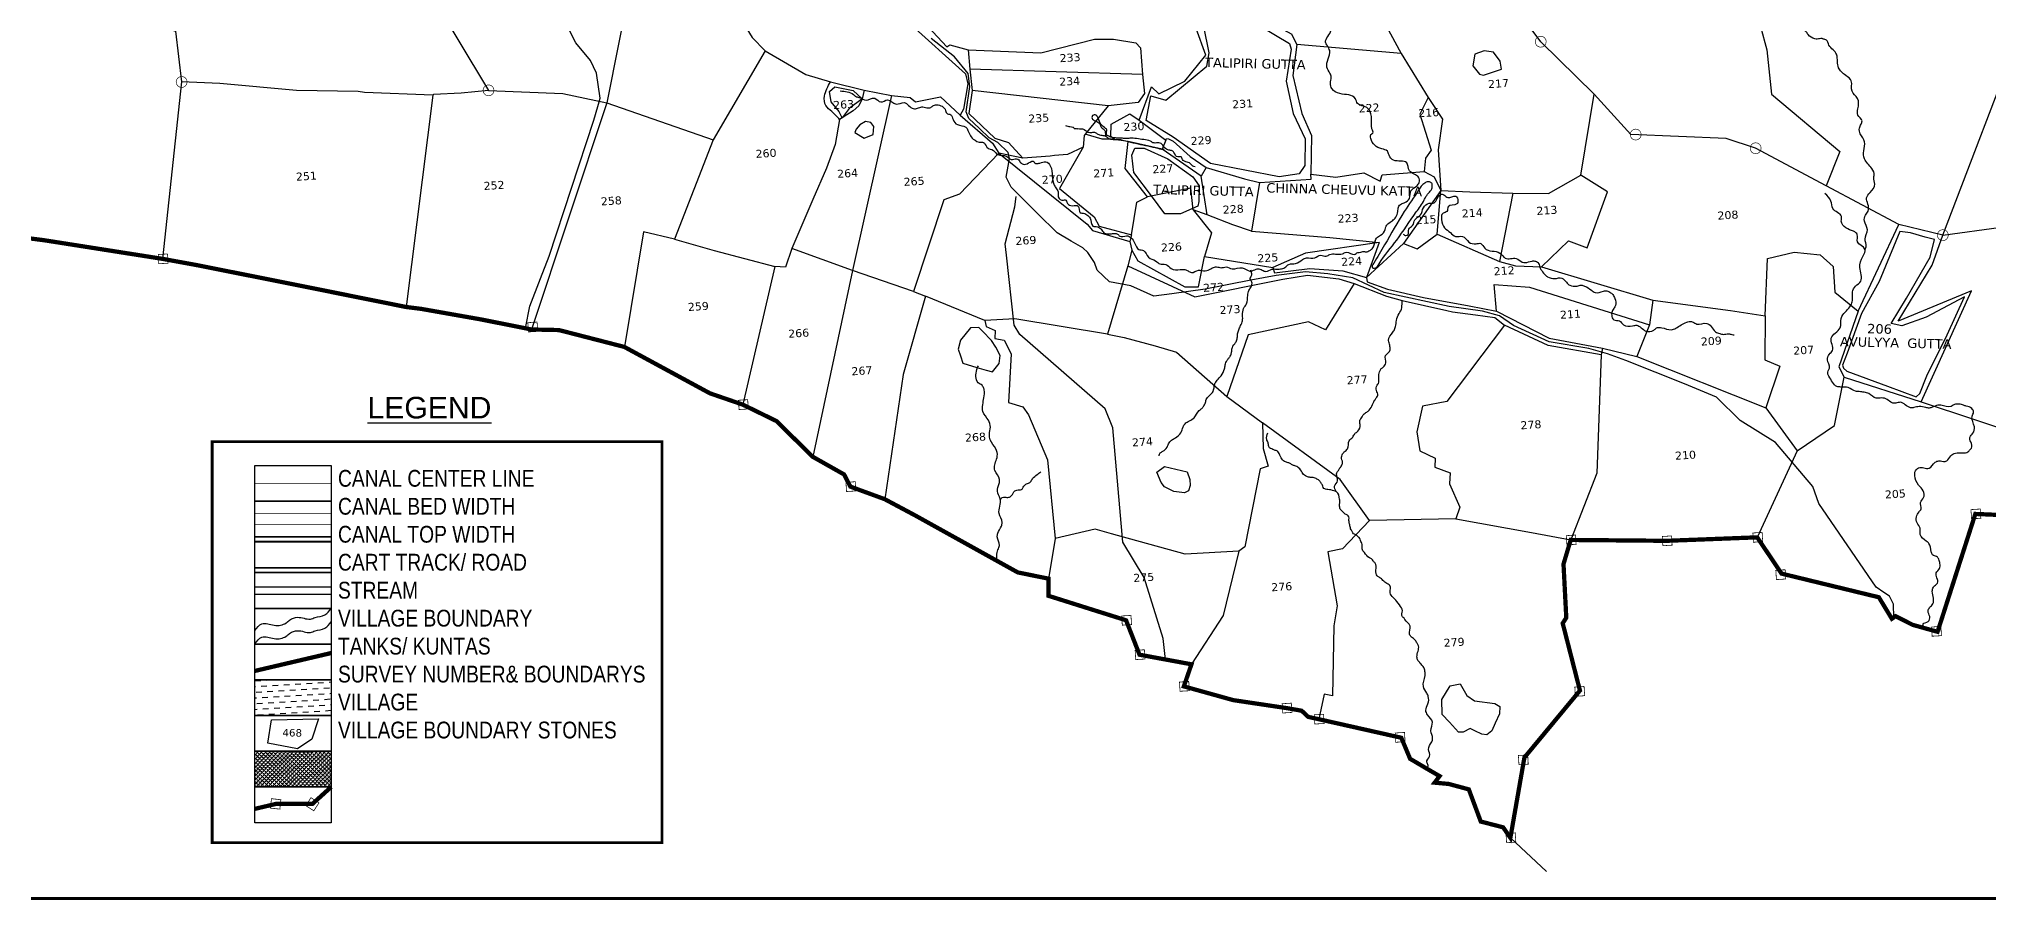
# Model space of a CAD drawing. Header units: inches. Extents: x 740725 to 749682, y 1648954 to 1653697.
# Drawn here: x 743998 to 747651, y 1648954 to 1650568 of the extents above; entities that cross this region are included whole.
import ezdxf
from ezdxf.enums import TextEntityAlignment as Align

# ---------------------------------------------------------------- set-up
doc = ezdxf.new("R2010")
doc.units = ezdxf.units.IN
doc.header["$MEASUREMENT"] = 0
doc.linetypes.add('ACAD_ISO02W100', pattern=[15, 12, -3])
doc.linetypes.add('HIDDEN2', pattern=[0.1875, 0.125, -0.0625])
for name, color, linetype in [('HILL', 223, 'Continuous'), ('PLOT', 7, 'Continuous'), ('PLOT NO', 7, 'Continuous'), ('ROADS', 6, 'Continuous'), ('TANKS-STREAM', 4, 'Continuous'), ('VILLAGE BOUNDRY', 5, 'Continuous'), ('VILLAGE STONES', 240, 'Continuous')]:
    doc.layers.add(name, color=color, linetype=linetype)
doc.styles.add('A', font='ARIAL_1.TTF')
doc.styles.add('ARIALN', font='ARIALN_1.TTF')
doc.styles.get("Standard").update_dxf_attribs({"font": 'verdana_0.ttf'})

msp = doc.modelspace()

# ---------------------------------------------------------------- hatches: boundary and pattern name
at = {"layer": 'PLOT'}
h = msp.add_hatch(dxfattribs=at)
h.set_pattern_fill('DASH', color=4, scale=85.053561, angle=3.5405, style=0)
h.set_pattern_definition([(3.5405362, (203104.588, 461374.658), (9.95484588, 11.26796005), [10.63169507, -10.63169507])])
h.paths.add_polyline_path([(744402.6, 1649366.9), (744545.5, 1649366.9), (744545.5, 1649300), (744402.6, 1649300)])
h = msp.add_hatch(dxfattribs=at)
h.set_pattern_fill('SACNCR', color=1, scale=57.127627, angle=1.5303, style=0)
h.set_pattern_definition([(46.53031993, (203104.5876, 461374.6583), (-3.88684878, 3.684574612), []), (46.53031993, (203108.3733, 461374.7594), (-3.88684878, 3.684574612), [0, -5.355715033])])
h.paths.add_polyline_path([(744402.6, 1649233), (744545.5, 1649233), (744545.5, 1649166), (744402.6, 1649166)])
at = {"layer": 'VILLAGE STONES'}
h = msp.add_hatch(color=256, dxfattribs=at)
edge = h.paths.add_edge_path(flags=16)
edge.add_arc((746812.9, 1650563.2), 9.7, -1.3911, 358.6089)
edge = h.paths.add_edge_path()
edge.add_arc((746812.9, 1650563.2), 10.9, -1.3911, 358.6089)
h = msp.add_hatch(color=256, dxfattribs=at)
edge = h.paths.add_edge_path(flags=16)
edge.add_arc((744265.2, 1650487.7), 9.7, -1.3911, 358.6089)
edge = h.paths.add_edge_path()
edge.add_arc((744265.2, 1650487.7), 10.9, -1.3911, 358.6089)
h = msp.add_hatch(color=256, dxfattribs=at)
edge = h.paths.add_edge_path(flags=16)
edge.add_arc((744840.5, 1650472), 9.7, -1.3911, 358.6089)
edge = h.paths.add_edge_path()
edge.add_arc((744840.5, 1650472), 10.9, -1.3911, 358.6089)
h = msp.add_hatch(color=256, dxfattribs=at)
edge = h.paths.add_edge_path(flags=16)
edge.add_arc((746990.9, 1650389.1), 9.7, -1.3911, 358.6089)
edge = h.paths.add_edge_path()
edge.add_arc((746990.9, 1650389.1), 10.9, -1.3911, 358.6089)
h = msp.add_hatch(color=256, dxfattribs=at)
edge = h.paths.add_edge_path(flags=16)
edge.add_arc((747215.8, 1650363.5), 9.7, -1.3911, 358.6089)
edge = h.paths.add_edge_path()
edge.add_arc((747215.8, 1650363.5), 10.9, -1.3911, 358.6089)
h = msp.add_hatch(color=256, dxfattribs=at)
edge = h.paths.add_edge_path(flags=16)
edge.add_arc((747566.7, 1650200.6), 9.7, -1.3911, 358.6089)
edge = h.paths.add_edge_path()
edge.add_arc((747566.7, 1650200.6), 10.9, -1.3911, 358.6089)

# ---------------------------------------------------------------- linework, layer by layer
at = {"layer": 'HILL'}
for points in [[(746073.2, 1650415.7), (746081.9, 1650461.7), (746110.3, 1650453.9), (746187.1, 1650517.2), (746191.2, 1650542.3), (746181.5, 1650591.8), (746190.4, 1650617.9), (746230.5, 1650626.1), (746341.9, 1650559.6), (746345.2, 1650549.5), (746336, 1650489.1), (746348.8, 1650428.8), (746371.2, 1650381.1), (746370.6, 1650331.2), (746360.3, 1650315.7), (746322.8, 1650309.6), (746193.8, 1650334.7), (746124.1, 1650384.4), (746073.2, 1650415.7)], [(746705.4, 1650500.6), (746739.3, 1650511.9), (746736.8, 1650527), (746724.1, 1650543.9), (746707.1, 1650546.4), (746689.2, 1650539.7), (746685.5, 1650518.2), (746698.2, 1650502.2), (746705.4, 1650500.6)], [(745497.8, 1650432.3), (745482.8, 1650450.3), (745479.6, 1650469.8), (745489.8, 1650478.4), (745523.8, 1650471.8), (745541.1, 1650456.3), (745516.8, 1650438.2), (745503.6, 1650420.3), (745496.3, 1650434.1)], [(745527, 1650393.3), (745544.4, 1650382.3), (745561.4, 1650389.1), (745562.5, 1650404), (745557.2, 1650412), (745547.1, 1650413.7), (745536.6, 1650407.3), (745529.6, 1650399.1), (745527, 1650393.3)], [(746046.3, 1650350.2), (746051.8, 1650363.8), (746069.8, 1650363.7), (746114.2, 1650343.8), (746160.6, 1650310), (746172.6, 1650292.7), (746172, 1650263.9), (746170.2, 1650254.6), (746137.5, 1650240.6), (746108.4, 1650240.8), (746083.3, 1650274.1), (746050, 1650318.2), (746046.3, 1650350.2)], [(747551.3, 1650192.5), (747533.4, 1650196.6), (747506, 1650204.8), (747485.9, 1650207.7), (747447.5, 1650113.8), (747414.5, 1650053.9), (747387.1, 1649979.4), (747378.7, 1649956.7), (747380.3, 1649951.3), (747386.6, 1649945.6), (747463.1, 1649917.3), (747516.8, 1649897.4), (747523.3, 1649903.9), (747536.5, 1649937.1), (747575, 1650013.7), (747607.4, 1650084.9), (747535.3, 1650046.9), (747490, 1650030.3), (747470.1, 1650035), (747498.5, 1650082.2), (747543, 1650159.4), (747551.3, 1650192.5)], [(745729.8, 1649960.3), (745756.1, 1649952.6), (745773.1, 1649947.7), (745785.2, 1649944.2), (745797.8, 1649959.7), (745799.3, 1649975.1), (745791.4, 1649990.5), (745783.2, 1650002.8), (745766.2, 1650020.5), (745759.7, 1650027.3), (745744, 1650026.5), (745725.2, 1650003.6), (745720.8, 1649987), (745725.1, 1649974.4), (745729.8, 1649960.3)]]:
    msp.add_lwpolyline(points, dxfattribs=at)
at = {"layer": 'PLOT', "color": 5, "const_width": 5.38}
for points in [[(740727.5, 1653495.7), (749679.3, 1653495.7), (749679.3, 1648956.8), (740727.5, 1648956.8)], [(744322.6, 1649813.3), (745165.8, 1649813.3), (745165.8, 1649061.5), (744322.6, 1649061.5)]]:
    msp.add_lwpolyline(points, close=True, dxfattribs=at)
at = {"layer": 'PLOT'}
for points in [[(745026.8, 1651169.2), (745030, 1651152.3), (745140, 1651142.7), (745140.9, 1651122.1), (745154.5, 1651090.2), (745163.7, 1651016.8), (745190.8, 1650981), (745160.6, 1650789.4), (745054.5, 1650793.8), (745107.4, 1650675.5), (745062.2, 1650448.4)], [(744260.1, 1650945.8), (744257.8, 1650812.9), (744048.5, 1650803.2), (744042.9, 1650762.9), (744045, 1650664.3), (744183.6, 1650607.5), (744254, 1650582.7), (744265.2, 1650487.7), (744229.5, 1650156.1)], [(747566.7, 1650200.6), (747717.5, 1650594), (747724.6, 1650798.9), (747634.9, 1650825.1), (747613.5, 1650836.2), (747583.4, 1650844.1), (747563.5, 1650823.8), (747535.5, 1650830.6), (747493.9, 1650898.9), (747479.5, 1650911.8), (747462, 1650920.1), (747421.1, 1650849.7), (747504.1, 1650798.6), (747559.4, 1650767.1), (747621.6, 1650730.7), (747634.9, 1650825.1), (747717.5, 1650594)], [(746821.4, 1650883.3), (747139.3, 1650654.7), (747224.6, 1650591.8), (747236.8, 1650547.8), (747245.5, 1650465), (747373.9, 1650357.2), (747348.2, 1650293)], [(744598.8, 1650809.6), (744623.1, 1650775.8), (744667.7, 1650759.2), (744840.5, 1650472), (744789, 1650467), (744737.4, 1650464.5), (744736.1, 1650463), (744608.2, 1650467.8), (744596.3, 1650469.7), (744480.4, 1650472), (744336.9, 1650485.1), (744265.2, 1650487.7)], [(745435.9, 1650767.5), (745491.7, 1650681.8), (745519.8, 1650664.4), (745575.7, 1650616.5), (745627.6, 1650599.4), (745734.8, 1650502.7), (745739, 1650484), (745731.1, 1650436.7), (745724.6, 1650425.7)], [(745374.4, 1650749.5), (745339.6, 1650692.8), (745290.1, 1650644.5), (745334.9, 1650571.1), (745359, 1650546.3), (745435.2, 1650501.8), (745481.8, 1650488.1), (745544.5, 1650472.5), (745596.2, 1650462.5), (745630.6, 1650458.3), (745640.7, 1650450.2), (745687.8, 1650460.1), (745724.6, 1650425.7), (745785.4, 1650372.8), (745797.4, 1650354), (745723.4, 1650277.6), (745694.1, 1650266.8), (745637.4, 1650095.2), (745659.4, 1650086), (745617.5, 1649939.2), (745583.1, 1649705.6)], [(747526.2, 1649888.2), (747620.4, 1650095.9), (747483.2, 1650039.5), (747546.4, 1650144.4), (747566.7, 1650200.6), (747484.2, 1650220.4), (747348.2, 1650293), (747215.8, 1650363.5), (747160.4, 1650381.6), (746981.5, 1650389.5), (746913.2, 1650465.1), (746812.9, 1650563.2), (746742.8, 1650658.4)], [(745626.6, 1650614.3), (745655.7, 1650600.5), (745699.9, 1650553.9), (745705, 1650557.6), (745739.5, 1650547.9), (745742.5, 1650511.6), (745747.4, 1650471.8), (745740.7, 1650428.8), (745789.8, 1650382.3), (745815.2, 1650374.1), (745842.2, 1650345), (745797.4, 1650354)], [(746060.2, 1650415.9), (746083.2, 1650478.9), (746096.8, 1650465.6), (746146, 1650489.3), (746185.4, 1650537.9), (746167, 1650587.7), (746188.8, 1650626.1), (746216.9, 1650641.5), (746236.9, 1650636.2), (746346.1, 1650577.5)], [(746499.2, 1650637), (746551.2, 1650541), (746355.6, 1650558), (746346.1, 1650577.5)], [(745359, 1650546.3), (745261.6, 1650379)], [(745739.5, 1650547.9), (745875.8, 1650542.2), (745976.2, 1650568.1), (746012, 1650567.7), (746053.8, 1650561.3), (746062.5, 1650551.5), (746066.6, 1650501.7), (745742.5, 1650511.6)], [(746355.6, 1650558), (746347.9, 1650499.9), (746364.8, 1650428.5), (746383, 1650387.1), (746381.8, 1650315.1)], [(746551.2, 1650541), (746602.1, 1650458.3), (746586.3, 1650427.2), (746607.6, 1650359.6), (746596.7, 1650344.8), (746594.3, 1650319.6)], [(744840.5, 1650472), (744979.5, 1650466.2), (745062.2, 1650448.4), (744920.8, 1650023.7)], [(745544.5, 1650472.5), (745541, 1650456), (745534.8, 1650443), (745524.1, 1650433.9), (745498.7, 1650417.1), (745490.2, 1650370.6), (745474.1, 1650326.1), (745448.7, 1650267.2), (745409, 1650175.7), (745396.9, 1650140.8), (745377.4, 1650142), (745317.2, 1649882.8)], [(746066.6, 1650501.7), (746070, 1650466.3), (746058.2, 1650449.3), (746002.3, 1650442.9), (745747.4, 1650471.8)], [(744736.1, 1650463), (744685.8, 1650065.9)], [(745062.2, 1650448.4), (745261.6, 1650379), (745189.2, 1650193.1), (745130.9, 1650206.7), (745095.1, 1649991)], [(745596.2, 1650462.5), (745522.7, 1650134.1), (745448.2, 1649785.1)], [(746002.3, 1650442.9), (745958.9, 1650389.8), (745957.1, 1650387.6), (745955.4, 1650365.6), (745925.7, 1650352), (745901.7, 1650350), (745893.3, 1650348.4), (745842.2, 1650345)], [(746602.1, 1650458.3), (746628.6, 1650418.2), (746620.4, 1650360.5), (746625.4, 1650284.1)], [(746625.4, 1650284.1), (746679.8, 1650281.6), (746760.3, 1650279.1), (746827.3, 1650278.7), (746887.8, 1650313), (746913.2, 1650465.1)], [(746014.7, 1650379.4), (746007.2, 1650385.4), (746007.5, 1650408.4), (746042.7, 1650428.2), (746060.2, 1650415.9), (746110.2, 1650378.4), (746103.1, 1650361.7), (746039.5, 1650376)], [(745955.4, 1650365.6), (745911.1, 1650287.9), (745975.6, 1650234.6), (745985.1, 1650217.6), (746045.6, 1650200.9), (746042.5, 1650188.7)], [(746045.6, 1650200.9), (746055.7, 1650262.1), (746075.8, 1650272.6), (746033.6, 1650325.7), (746039.5, 1650376), (746008.1, 1650380.3), (745990.7, 1650380.4), (745958.9, 1650389.8)], [(746110.2, 1650378.4), (746111.7, 1650381.5), (746115.3, 1650381.3), (746123.8, 1650376.8), (746155.5, 1650347.8), (746185.5, 1650327.5), (746176.3, 1650311.1), (746103.1, 1650361.7)], [(745797.4, 1650354), (745962.6, 1650221.4), (745972.7, 1650209.4), (746042.5, 1650188.7), (746046.4, 1650172.2)], [(746185.5, 1650327.5), (746257.5, 1650306.1), (746285.7, 1650299.5), (746270.8, 1650208.2), (746235.7, 1650219.7), (746187.9, 1650238.6), (746161.5, 1650247.8), (746157.2, 1650288.5), (746075.8, 1650272.6)], [(746187.9, 1650238.6), (746176.3, 1650311.1)], [(746285.7, 1650299.5), (746382.4, 1650305.5), (746381.8, 1650315.1), (746429.1, 1650309.4), (746481.3, 1650317.2), (746512.1, 1650301.8), (746515.7, 1650313.8), (746594.3, 1650319.6), (746612.9, 1650309.6), (746625.4, 1650284.1)], [(746814.3, 1650141.1), (746864.9, 1650189.8), (746900.2, 1650176.9), (746938.2, 1650282), (746887.8, 1650313)], [(746161.5, 1650247.8), (746195.9, 1650204.8), (746182.8, 1650160.7)], [(746510.3, 1650187), (746486.6, 1650121.2), (746555.5, 1650185.2), (746581.5, 1650174.7), (746619, 1650202.2), (746625.4, 1650284.1), (746555.5, 1650185.2)], [(746760.3, 1650279.1), (746735.8, 1650151.1)], [(746619, 1650202.2), (746735.8, 1650151.1), (746765.8, 1650142.8), (746814.3, 1650141.1), (747023.2, 1650078.4), (747168.4, 1650059.1), (747233.7, 1650049.4), (747237.7, 1650156.5), (747287.7, 1650168.4), (747336.6, 1650163.5), (747360.8, 1650141.8), (747364, 1650093.7), (747407.8, 1650058.2), (747484.2, 1650220.4)], [(747566.7, 1650200.6), (747676.3, 1650215.4), (747828.5, 1650190.3), (748001.3, 1650165.7)], [(745189.2, 1650193.1), (745263.4, 1650171.7), (745377.4, 1650142)], [(745637.4, 1650095.2), (745522.7, 1650134.1), (745409, 1650175.7)], [(746270.8, 1650208.2), (746417.8, 1650196.2), (746510.3, 1650187), (746372.1, 1650166.7), (746311, 1650140)], [(746046.4, 1650172.2), (746038.7, 1650142.9), (746000.9, 1650015.1), (745827.3, 1650043.9), (745770.7, 1650040.3), (745659.4, 1650086)], [(746038.7, 1650142.9), (746164.6, 1650084.7), (746329.6, 1650118), (746376, 1650125.3), (746434.7, 1650118.8), (746463.4, 1650109.9), (746523.8, 1650086.4), (746552.9, 1650078.2), (746636.8, 1650059.4), (746647.5, 1650057), (746690.9, 1650051.1), (746726.9, 1650046.1), (746745, 1650031.6), (746636.7, 1649888.6), (746591.4, 1649879.8), (746580.8, 1649831.8), (746586.3, 1649795.9), (746615.2, 1649782.5), (746614.1, 1649765.5), (746642.9, 1649755.1), (746641.8, 1649734.2), (746661.2, 1649690.8), (746653.5, 1649668.8), (746492.1, 1649665.9), (746436.8, 1649742.3), (746291.4, 1649849)], [(746046.4, 1650172.2), (746057.7, 1650152.5), (746145.7, 1650103.7), (746171.6, 1650103.7), (746182.8, 1650160.7), (746311, 1650140), (746313.9, 1650129.8), (746380.3, 1650137.8), (746441.8, 1650133.5), (746486.6, 1650121.2), (746487.5, 1650112.9), (746525.5, 1650099), (746593.3, 1650083.7), (746678.8, 1650068.1), (746729.7, 1650058.1), (746828.9, 1650007.7), (746928.4, 1649988.7), (746926.2, 1649976.3), (746917.8, 1649754.2), (746869.1, 1649629.1)], [(746463.4, 1650109.9), (746409.7, 1650023.2), (746377.6, 1650038), (746264.4, 1650013.5), (746224.5, 1649897.8)], [(746729.7, 1650058.1), (746725.5, 1650107.9), (746792, 1650103.2), (747016.8, 1650032.4)], [(747023.2, 1650078.4), (747016.8, 1650032.4), (746993.2, 1649973.1)], [(745770.7, 1650040.3), (745773.4, 1650029.5), (745790.2, 1650021.7), (745789.8, 1650006.7), (745806.8, 1650003.7), (745820.5, 1649977.9), (745815, 1649886.6), (745842, 1649878.4), (745852.9, 1649863.4), (745888.6, 1649779.5), (745902.7, 1649632.1), (745890.4, 1649556.5)], [(746926.2, 1649976.3), (746826.8, 1649993.5), (746745, 1650031.6)], [(747233.7, 1650049.4), (747232.8, 1649967.1), (747261, 1649954.9), (747234.6, 1649876.6)], [(747407.8, 1650058.2), (747371.5, 1649953.8), (747381.5, 1649934.6)], [(746000.9, 1650015.1), (746031.9, 1650008.8), (746089.9, 1649992.9), (746130, 1649981), (746224.5, 1649897.8), (746291.4, 1649849), (746292.4, 1649800.7), (746302.1, 1649767.4), (746287, 1649762.5), (746258.2, 1649616.3), (746247, 1649607.8), (746146.6, 1649602.4), (746008, 1649640.3), (745977.4, 1649649.1), (745902.7, 1649632.1)], [(746928.4, 1649988.7), (746993.2, 1649973.1), (747234.6, 1649876.6), (747293.5, 1649796.1), (747218.7, 1649634)], [(747293.5, 1649796.1), (747363.7, 1649843.7), (747381.5, 1649934.6), (747526.2, 1649888.2), (747824.2, 1649789.2)], [(746492.1, 1649665.9), (746441.2, 1649612.3), (746413.9, 1649607.1), (746431.2, 1649505.4), (746425.2, 1649468.4), (746422.8, 1649337.1), (746406.9, 1649340.2), (746396.7, 1649293.1)], [(746653.5, 1649668.8), (746795.9, 1649643.3), (746869.1, 1649629.1)], [(746247, 1649607.8), (746217.8, 1649487.4), (746158.2, 1649396)], [(744426.6, 1649247.9), (744433.9, 1649292.1), (744522, 1649294), (744509.3, 1649255.4), (744482.7, 1649237.6), (744426.6, 1649247.9)]]:
    msp.add_lwpolyline(points, dxfattribs=at)
for points, const_width in [([(745309, 1649891), (745326.3, 1649892.1), (745327.4, 1649874.7), (745310.1, 1649873.6)], 1.39), ([(744433.6, 1649144.1), (744451.2, 1649142.1), (744449.3, 1649124.5), (744431.6, 1649126.4)], 1.42), ([(744498, 1649131), (744507.7, 1649145.9), (744522.6, 1649136.3), (744513, 1649121.4)], 1.42)]:
    msp.add_lwpolyline(points, close=True, dxfattribs=dict(at, const_width=const_width))
for points in [[(744402.6, 1649768.7), (744545.5, 1649768.7), (744545.5, 1649701.7), (744402.6, 1649701.7)], [(744402.6, 1649701.7), (744545.5, 1649701.7), (744545.5, 1649634.8), (744402.6, 1649634.8)], [(744402.6, 1649634.8), (744545.5, 1649634.8), (744545.5, 1649567.8), (744402.6, 1649567.8)], [(744402.6, 1649567.8), (744545.5, 1649567.8), (744545.5, 1649500.9), (744402.6, 1649500.9)], [(744402.6, 1649500.9), (744545.5, 1649500.9), (744545.5, 1649433.9), (744402.6, 1649433.9)], [(744402.6, 1649433.9), (744545.5, 1649433.9), (744545.5, 1649366.9), (744402.6, 1649366.9)], [(744402.6, 1649366.9), (744545.5, 1649366.9), (744545.5, 1649300), (744402.6, 1649300)], [(744402.6, 1649300), (744545.5, 1649300), (744545.5, 1649233), (744402.6, 1649233)], [(744402.6, 1649233), (744545.5, 1649233), (744545.5, 1649166), (744402.6, 1649166)], [(744402.6, 1649166), (744545.5, 1649166), (744545.5, 1649099.1), (744402.6, 1649099.1)]]:
    msp.add_lwpolyline(points, close=True, dxfattribs=at)
at = {"layer": 'PLOT', "color": 1, "linetype": 'HIDDEN2', "ltscale": 100, "const_width": 1.4}
msp.add_lwpolyline([(744402.6, 1649735.2), (744545.5, 1649735.2)], dxfattribs=at)
at = {"layer": 'PLOT', "color": 5, "const_width": 1.4}
for points in [[(744545.5, 1649678.8), (744402.6, 1649678.8)], [(744545.5, 1649657.8), (744402.6, 1649657.8)]]:
    msp.add_lwpolyline(points, dxfattribs=at)
at = {"layer": 'PLOT', "color": 1, "const_width": 3.5}
for points in [[(744545.5, 1649625.8), (744402.6, 1649625.8)], [(744545.5, 1649576.8), (744402.6, 1649576.8)]]:
    msp.add_lwpolyline(points, dxfattribs=at)
at = {"layer": 'PLOT', "color": 6}
for points in [[(744402.6, 1649541.3), (744545.5, 1649541.3)], [(744402.6, 1649527.3), (744545.5, 1649527.3)]]:
    msp.add_lwpolyline(points, dxfattribs=at)
at = {"layer": 'PLOT', "color": 4}
for points in [[(744402.6, 1649459.4), (744415.7, 1649472), (744438.7, 1649469.4), (744461.1, 1649473.6), (744467.7, 1649479), (744482.8, 1649484.1), (744494.7, 1649482.2), (744506.5, 1649480.9), (744515.3, 1649483.8), (744533.8, 1649488.7), (744545.5, 1649500.9)], [(744402.6, 1649434.3), (744415.7, 1649447), (744438.7, 1649444.3), (744461.1, 1649448.6), (744467.7, 1649453.9), (744482.8, 1649459), (744494.7, 1649457.1), (744506.5, 1649455.8), (744515.3, 1649458.7), (744533.8, 1649463.7), (744545.5, 1649475.8)]]:
    msp.add_spline(points, degree=3, dxfattribs=at)
at = {"layer": 'ROADS'}
for points in [[(744909.9, 1650025.9), (744917.8, 1650067.4), (744938.1, 1650119.2), (744954.1, 1650161.2), (745037.9, 1650415.9), (745045.5, 1650442), (745050, 1650457.5), (745043, 1650504.5), (745031.9, 1650527.9), (745004.3, 1650560.9), (744992.6, 1650582.8), (744999.2, 1650635.6), (745012, 1650667.8), (745005.5, 1650762.7), (745020.2, 1650793.7), (745071, 1650834.1), (745082, 1650852.5), (745111.2, 1650909.9), (745136.7, 1650960.2), (745145.5, 1650977.6), (745148.1, 1651008), (745162.3, 1651018.7)], [(747474.6, 1649483.8), (747474.5, 1649508.9), (747466.8, 1649523.6), (747456.1, 1649530.9), (747441.5, 1649540.8), (747334.5, 1649697.6), (747322.8, 1649729.4), (747253.1, 1649811.6), (747186.9, 1649852.9), (747142.2, 1649897), (747082.3, 1649922), (746972.5, 1649965.5), (746938.1, 1649978.1), (746902.8, 1649987.8), (746828.6, 1650000.8), (746761.7, 1650031), (746735.7, 1650049.3), (746704, 1650057.9), (746641, 1650066.6), (746519.6, 1650093.2), (746460.9, 1650120.3), (746413.9, 1650128.3), (746371.9, 1650131.9), (746316.9, 1650125.1), (746269.6, 1650116), (746183.6, 1650099.5), (746121.1, 1650090.4), (746087.7, 1650085.9), (746062.5, 1650097.4), (746044.8, 1650105.4), (746004.8, 1650113.1), (745981.7, 1650135), (745976.3, 1650149.1), (745964.1, 1650168.3), (745954.5, 1650176.5), (745932.7, 1650189.3), (745906.5, 1650204.7), (745869.7, 1650241.3), (745855.9, 1650255), (745834.6, 1650276), (745820.4, 1650290.2), (745811, 1650309.2), (745814.7, 1650329.8), (745816.9, 1650344.1), (745814.6, 1650355.8), (745795.5, 1650374.4), (745779, 1650382.8), (745760.8, 1650400.4), (745740.8, 1650419.5), (745736, 1650431.9), (745743, 1650479), (745739.9, 1650503.9), (745714, 1650534.8), (745670.4, 1650569.2)], [(746109.5, 1649405), (746105, 1649444.3), (746069.5, 1649558.9), (746029.6, 1649624.9), (746010.9, 1649839.6), (745996.7, 1649875.1), (745836.3, 1650014.3), (745826.1, 1650031.9), (745811.5, 1650163.2), (745809.2, 1650184), (745826.9, 1650253.5), (745829.3, 1650273.1)], [(746093.2, 1649756.3), (746107.7, 1649766.8), (746150.3, 1649757), (746155.3, 1649742.5), (746156, 1649731.2), (746152.9, 1649721.1), (746145, 1649717.6), (746125.4, 1649720.1), (746107.5, 1649728.5), (746101.1, 1649736.6), (746093.2, 1649756.3)], [(746641.6, 1649287.7), (746628.1, 1649302), (746627.5, 1649329.7), (746643.2, 1649355.8), (746661.9, 1649359.6), (746674.3, 1649337.8), (746689, 1649327.7), (746726.7, 1649322.7), (746736.3, 1649317), (746735.4, 1649303.2), (746727.6, 1649285.4), (746721.4, 1649271), (746711.6, 1649263.7), (746702.2, 1649265.3), (746689.6, 1649271.5), (746680.7, 1649275.9), (746667.6, 1649268.7), (746658.7, 1649268.5), (746641.6, 1649287.7)]]:
    msp.add_lwpolyline(points, dxfattribs=at)
at = {"layer": 'TANKS-STREAM'}
for points in [[(745499.6, 1650471), (745524.8, 1650464), (745530, 1650460.1), (745536.2, 1650458.4), (745548.1, 1650453.8), (745564.5, 1650457.1), (745575.8, 1650450.2), (745588.5, 1650454.2), (745604.7, 1650446.2), (745619.5, 1650449.1), (745636.8, 1650437.7), (745644.8, 1650438.6), (745652.5, 1650441), (745662.3, 1650439.3), (745669.6, 1650440), (745674.5, 1650443.7), (745678.4, 1650444.7), (745688.3, 1650443.3), (745696.3, 1650436.6), (745699.4, 1650429), (745706.9, 1650426.3), (745711.2, 1650417.3), (745719.3, 1650407.9), (745735.1, 1650403), (745742.5, 1650389.1), (745749.1, 1650380.8), (745764.3, 1650374.7), (745768.1, 1650374.5), (745774.9, 1650365.3), (745786.8, 1650359.3), (745794.9, 1650351.5), (745811.9, 1650348.2), (745820.1, 1650342.5), (745825, 1650343.2), (745834.4, 1650341.5), (745836.7, 1650338.2), (745842.4, 1650333.4), (745852.9, 1650335.9), (745863.3, 1650338.2), (745864.6, 1650335.2), (745867.1, 1650334.6), (745874, 1650335.7), (745885, 1650338.2), (745893.6, 1650330.4), (745897.3, 1650310.8), (745900.2, 1650296.1), (745904, 1650289.3), (745908.5, 1650281.6), (745908.5, 1650272.2), (745918.4, 1650266.2), (745921.3, 1650267), (745925.8, 1650259.9), (745935.1, 1650255.8), (745945.6, 1650255.1), (745949.7, 1650242.7), (745955.8, 1650241.6), (745964.1, 1650237.1), (745968.1, 1650232.7), (745973.3, 1650217.6), (745982.1, 1650216.1), (745988.9, 1650211.5), (745994.2, 1650205.1), (746008.3, 1650203.2), (746014.7, 1650203.9), (746019.7, 1650202.5), (746023.9, 1650198.6), (746036.3, 1650199.3), (746051.7, 1650186), (746059.5, 1650173.7), (746068.2, 1650171.9), (746077.5, 1650159.1), (746091, 1650152.4), (746098.8, 1650146.5), (746110, 1650145.6), (746119.9, 1650137.9), (746137, 1650135.9), (746143.8, 1650136.3), (746151.8, 1650133.4), (746158, 1650130.5), (746171.6, 1650134.9), (746184.1, 1650133.6), (746194.4, 1650137.6), (746201.5, 1650140.7), (746205.3, 1650141.1), (746213.6, 1650139.5), (746223.1, 1650140.9), (746234.5, 1650137.3), (746253.5, 1650139.4), (746267.8, 1650133.2), (746276.8, 1650135.8), (746282.5, 1650137.6), (746290.8, 1650134.9), (746297.7, 1650132.5), (746309.1, 1650136.5), (746317.9, 1650137), (746327.1, 1650137.5), (746335, 1650141.2), (746340.6, 1650145.8), (746353.5, 1650147.2), (746366.2, 1650154.8), (746373.8, 1650158), (746389.4, 1650158), (746400.6, 1650162.9), (746410.7, 1650161.2), (746417.7, 1650164.4), (746428.3, 1650165.2), (746441, 1650165.6), (746448.5, 1650168.5), (746463.7, 1650164.5), (746470.1, 1650167.9), (746475.5, 1650168.7), (746479.2, 1650169.9), (746485.4, 1650169.2), (746492.6, 1650171.9), (746497, 1650175), (746503.3, 1650191.2), (746505.2, 1650195.2), (746512.7, 1650200.3), (746521.5, 1650211), (746522.7, 1650216.2), (746526.3, 1650221.5), (746534.8, 1650227.7), (746541.2, 1650234.4), (746545.2, 1650244.8), (746546.1, 1650253.2), (746551.7, 1650259.4), (746558.3, 1650261.5), (746566.7, 1650269.4), (746569.7, 1650283.6), (746580.6, 1650292.8), (746585.1, 1650299.5), (746583.9, 1650309), (746566.9, 1650321.2), (746561.6, 1650336.1), (746537.1, 1650341), (746528.5, 1650350.7), (746525.4, 1650358.1), (746514.9, 1650362.3), (746494.3, 1650381.7), (746496, 1650390.6), (746498.3, 1650392), (746496.6, 1650399.8), (746495.6, 1650406.6), (746494.5, 1650428.3), (746486.9, 1650439.7), (746469.6, 1650447.2), (746465.4, 1650456.4), (746436.3, 1650465.9), (746421.4, 1650475.3), (746418.7, 1650485.4), (746420.1, 1650496.7), (746417.7, 1650504.2), (746412, 1650515.4), (746417.3, 1650546.5), (746412.8, 1650555.9), (746409.7, 1650562.1), (746419.9, 1650584.7), (746419.2, 1650592), (746413.6, 1650604.4), (746413.7, 1650612.7), (746421.8, 1650626.9), (746423.5, 1650634.1), (746425.8, 1650641.5), (746420.5, 1650652.2), (746423.4, 1650666.3), (746423.1, 1650674.6), (746419.7, 1650688.7), (746419.4, 1650693), (746428.2, 1650713.1), (746428.8, 1650721.6), (746427.8, 1650730.8), (746415.5, 1650743.2), (746416.4, 1650754.9), (746422.8, 1650766.5), (746427.9, 1650775.8), (746427, 1650785.8), (746423.2, 1650791.9), (746411.1, 1650794.9), (746408.1, 1650798.5), (746402.8, 1650806.1), (746384.9, 1650821.2), (746351.4, 1650841.6), (746340.6, 1650855.5), (746337.4, 1650864), (746339.6, 1650874.2), (746340.6, 1650884), (746334.1, 1650896.9), (746333.5, 1650906.2), (746316.4, 1650916.2), (746310.2, 1650926.6), (746306.4, 1650944.9), (746314.8, 1650954.6), (746321.6, 1650966), (746323.5, 1650982.4), (746327.1, 1650991), (746330.2, 1650997.4), (746330.2, 1651006.3), (746324.7, 1651016.6), (746322.7, 1651027.6), (746317.3, 1651023.7), (746306.1, 1651022.8), (746298.1, 1651031.5), (746280.9, 1651030.2), (746268.6, 1651030.9), (746250.3, 1651043.2), (746233.8, 1651040.7), (746226.9, 1651045.8), (746222, 1651059.7), (746196, 1651075.1), (746187.5, 1651091.6), (746181, 1651093.1), (746177.3, 1651109.6), (746170.2, 1651122.9), (746178.4, 1651126), (746171.7, 1651147.2), (746172.7, 1651161.1), (746180.3, 1651169.8), (746180.6, 1651180.8), (746182.7, 1651193.8), (746181.2, 1651207), (746175.4, 1651215.8), (746170.3, 1651219.7), (746166.8, 1651222.2), (746163.5, 1651226.8), (746157.2, 1651229.6), (746154.6, 1651234.3), (746161.1, 1651267.2), (746148.4, 1651282.1), (746143.3, 1651283.9), (746134, 1651282.5), (746124, 1651281.4), (746112.8, 1651286.7), (746105.1, 1651296.5), (746086.1, 1651305.9), (746051.4, 1651304.6), (746036.4, 1651305.4), (746031, 1651309.5), (746029.1, 1651320.7), (746027.1, 1651331.1), (746022.2, 1651336.4), (746010.5, 1651339), (746002.1, 1651346.9), (745998.5, 1651351.5), (745988.8, 1651351.6), (745981.1, 1651355), (745972.9, 1651365.1), (745971.6, 1651380.3), (745964.7, 1651389.8), (745961.7, 1651393.7), (745954.1, 1651396.1), (745949.5, 1651400.6), (745949.3, 1651406.9), (745943.9, 1651414.5), (745935.3, 1651421), (745931.5, 1651438.1), (745932.9, 1651445.4), (745928.4, 1651455.5), (745927.2, 1651466.8), (745924.1, 1651470.9), (745920.3, 1651473.7), (745914.4, 1651487.2), (745901.3, 1651501.9), (745899.6, 1651510.9), (745894, 1651519.6), (745886.9, 1651533.5)], [(747380.9, 1651249.9), (747379.2, 1651237.5), (747372.7, 1651232.2), (747371.1, 1651226.9), (747369.5, 1651217.3), (747365.5, 1651212.1), (747361.1, 1651204.2), (747361.6, 1651178.9), (747359.3, 1651168.1), (747350.4, 1651152.8), (747356.8, 1651129.5), (747367.9, 1651125.8), (747388, 1651133.4), (747397.3, 1651133.6), (747410.7, 1651133.5), (747415.9, 1651135.8), (747427, 1651133.3), (747438.9, 1651134.2), (747452.5, 1651137.2), (747477.9, 1651105.1), (747486.3, 1651089.3), (747498.9, 1651082.4), (747502.7, 1651073.4), (747505, 1651068.8), (747513.9, 1651063.5), (747527.8, 1651062.3), (747531.9, 1651055.6), (747546.7, 1651036.1), (747550.9, 1651031.2), (747564.4, 1651023.3), (747569.7, 1651007.5), (747573.9, 1650998.9), (747588.2, 1650998.3), (747593.8, 1650990.3), (747598.7, 1650978.5), (747617.9, 1650974.1), (747627, 1650959.2), (747627.2, 1650947.5), (747636.9, 1650936), (747638, 1650933.1), (747640.1, 1650929.8), (747641, 1650922.9), (747641.5, 1650918.7), (747640, 1650912.1), (747647.4, 1650899.9), (747651.8, 1650895.2), (747653.4, 1650887.6), (747650.2, 1650872.6), (747652.7, 1650860.3), (747661.8, 1650845.8), (747662.7, 1650842.6), (747658.2, 1650832), (747655.6, 1650814.8), (747660.3, 1650798.4), (747660.4, 1650793), (747658.5, 1650785.6), (747658.1, 1650778.7), (747661.6, 1650771.8), (747669.3, 1650762.8), (747672.4, 1650744), (747680, 1650728.7), (747682.1, 1650722.8), (747684.9, 1650710.5), (747689.3, 1650705.2), (747689.5, 1650695.3), (747684.3, 1650685.5), (747681.3, 1650670.7), (747683.7, 1650667.8), (747676.9, 1650659.2), (747661.3, 1650649.8), (747655.1, 1650632.8), (747666.2, 1650613.5), (747671.7, 1650609.1), (747671.7, 1650591.8), (747669.6, 1650584.3), (747674.6, 1650576.9), (747682.1, 1650569.6), (747683.6, 1650559.4), (747683.9, 1650548.2), (747693.5, 1650526.4), (747693.9, 1650516.6), (747688.8, 1650505.5), (747685.9, 1650502.8), (747685.5, 1650496.3), (747689.3, 1650489.8), (747694.9, 1650479.9), (747696.1, 1650475.6), (747690.7, 1650468.8), (747686.8, 1650461.5), (747685.3, 1650454.7), (747691.2, 1650443.9), (747695.5, 1650437.5), (747694.7, 1650429.2), (747695.2, 1650420.6), (747688.5, 1650418.7), (747689.3, 1650411.8), (747693.4, 1650408.4), (747690.1, 1650402.8), (747689.2, 1650397.2), (747690.5, 1650389.1), (747691.9, 1650380.8), (747690.4, 1650377.1), (747688.2, 1650374.8), (747685.1, 1650369.7), (747686.8, 1650362.2), (747687, 1650356.2), (747682.4, 1650349.7), (747680.8, 1650344.8), (747680.4, 1650338.4), (747682.8, 1650333.1), (747683.5, 1650329.1), (747680.1, 1650325.6), (747676.3, 1650321.3), (747675, 1650317.3), (747674.9, 1650308.7), (747674.5, 1650305.3), (747672.6, 1650296.7)], [(747420.8, 1650173.8), (747423.2, 1650179.9), (747420.8, 1650193.1), (747425.2, 1650210.8), (747419.7, 1650226.9), (747421.6, 1650237.8), (747426.6, 1650245.7), (747426.3, 1650258.6), (747423.7, 1650270.3), (747430.4, 1650280.5), (747439.3, 1650296.4), (747437.1, 1650308.5), (747437.9, 1650312.6), (747433.8, 1650325.4), (747419.7, 1650343.8), (747418.6, 1650358.9), (747420.1, 1650375.5), (747412, 1650390.4), (747410.3, 1650401.1), (747413.4, 1650408.4), (747415.2, 1650414.6), (747407.5, 1650425.8), (747407.4, 1650437.1), (747406.8, 1650456.8), (747396.4, 1650470.3), (747395.1, 1650489.6), (747384.6, 1650499.9), (747371.2, 1650514.5), (747369.2, 1650525.8), (747367.3, 1650539.6), (747361, 1650548.1), (747353.2, 1650556.9), (747348.4, 1650566.3), (747342.6, 1650568.2), (747340.4, 1650569), (747335.7, 1650568.7), (747326.8, 1650568.5), (747314.3, 1650576.7), (747309.7, 1650582.4), (747301.6, 1650586.3), (747297.6, 1650587.3), (747289.3, 1650588.1), (747284.9, 1650590.1), (747274.6, 1650601.1), (747265.1, 1650606.5), (747258.8, 1650607.2), (747255.3, 1650607.4), (747252.3, 1650607.3), (747246.3, 1650610.4), (747241.1, 1650612.4), (747231.4, 1650620.6), (747224.6, 1650629.2), (747206.2, 1650640.5), (747196, 1650648.2), (747193.7, 1650654.7), (747192.6, 1650657.3), (747189.4, 1650662.1), (747184.1, 1650665.5), (747180.1, 1650667.8), (747177, 1650670.1), (747174.4, 1650673.4), (747170.2, 1650679.2), (747164.1, 1650686.9), (747162.5, 1650693.4), (747163.6, 1650698.9), (747162.5, 1650703.7), (747153.6, 1650709.2), (747151.1, 1650710.1), (747146.9, 1650715.7), (747146.5, 1650724.2), (747143.8, 1650728.5), (747137.3, 1650731.7), (747128.9, 1650731.9), (747122.3, 1650736.3), (747113, 1650743.4), (747105, 1650745.8), (747095.1, 1650745.4), (747092.2, 1650744.6), (747083.5, 1650749.6), (747076.1, 1650754.1), (747064.3, 1650753.1), (747055.7, 1650754.6), (747048.6, 1650765.5), (747040.9, 1650769.9), (747036.3, 1650772.7), (747032.1, 1650775.2), (747022.8, 1650780.9), (747010.6, 1650791.5), (746997.3, 1650802.6), (746994.9, 1650807.2), (746989.1, 1650809.4), (746981, 1650811.4), (746975, 1650814), (746963.2, 1650818.5), (746958.1, 1650822.7), (746954.5, 1650826.1), (746938.5, 1650832.5), (746923.9, 1650842.5), (746914.8, 1650849.8), (746904.2, 1650851.5), (746897.3, 1650851.1), (746896, 1650853.5), (746887.2, 1650858.8), (746883.2, 1650862.6), (746872.2, 1650865.4), (746863.3, 1650867.3), (746858.8, 1650869.1), (746857.3, 1650874.1), (746855, 1650878.9), (746842.8, 1650884.6), (746834, 1650892.7), (746831, 1650901.6), (746833.1, 1650906.4), (746834.4, 1650915.7), (746830.9, 1650922.6), (746824.5, 1650928.9), (746823.4, 1650931.6), (746822.8, 1650937.1)], [(745498.7, 1650417.1), (745484, 1650432.4), (745472.7, 1650443.5), (745470.2, 1650461), (745481.8, 1650488.1)], [(745921.9, 1650406.1), (745930.4, 1650404.1), (745936, 1650403.1), (745937.3, 1650402.4), (745938.5, 1650400.8), (745939.5, 1650400.5), (745942.3, 1650400.2), (745945.3, 1650400.2), (745951.1, 1650400), (745957.1, 1650398.6), (745967.4, 1650392.8), (745971.7, 1650393.2), (745977.9, 1650393), (745982.5, 1650390), (745986.1, 1650388.5), (745994.3, 1650387.1), (745999.2, 1650384.8), (746003.2, 1650381.6), (746006.6, 1650380.4), (746025.1, 1650379.6), (746029.3, 1650378.9), (746039.5, 1650376), (746048.8, 1650373.9), (746058.1, 1650371.8), (746094.9, 1650363.5), (746102.2, 1650361.9), (746107.3, 1650361.8)], [(746165.4, 1650328.5), (746160.5, 1650330.1), (746154.2, 1650336), (746150, 1650337.4), (746141.3, 1650342.5), (746138.6, 1650347.4), (746132.9, 1650347.1), (746125.3, 1650355.5), (746123.3, 1650358), (746117.4, 1650359.6), (746111.1, 1650361.6), (746105.5, 1650367.4), (746102.8, 1650371.2), (746094.9, 1650373.5), (746086, 1650373.9), (746081.4, 1650376.8), (746068.6, 1650379.6), (746042.4, 1650382.2), (746034.9, 1650381.6), (746026.7, 1650382.4), (746017.6, 1650382.6), (746009.4, 1650383.6), (746001.1, 1650387.2), (745998.9, 1650389.5), (745999.5, 1650397.9), (745997.3, 1650400.5), (745988.7, 1650408.1), (745983.2, 1650419.6), (745980.3, 1650424.5), (745979.4, 1650425.2), (745972.9, 1650424.8), (745971.5, 1650421), (745975.9, 1650415.8), (745984.8, 1650411), (745987.3, 1650407.1), (745989.5, 1650402.2), (745995.5, 1650396.9), (745996.6, 1650393.3), (745997.2, 1650389.5), (745997.5, 1650385.8)], [(746500, 1650147.9), (746520.3, 1650182.3), (746557.2, 1650244.7), (746584, 1650285.1), (746595.4, 1650298.3), (746598.4, 1650299.7), (746602.1, 1650300.5), (746606.6, 1650299.4), (746608.5, 1650298), (746609.4, 1650295.5), (746609.3, 1650289.4), (746597.7, 1650273), (746594.5, 1650266.6), (746579.7, 1650244.1), (746543, 1650191.2), (746510, 1650146.6), (746501.1, 1650138.5), (746497.5, 1650139.4), (746500, 1650147.9)], [(746554.8, 1650202.4), (746560.2, 1650199.9), (746564.2, 1650201.5), (746565.4, 1650211.8), (746572.7, 1650218.7), (746576.9, 1650229.4), (746587.5, 1650238.4), (746592.9, 1650252), (746603.8, 1650260.2), (746613.3, 1650261.2), (746624.9, 1650276.8), (746631.3, 1650276.2), (746638.9, 1650271), (746653.6, 1650273.4), (746657.8, 1650265), (746655.8, 1650259), (746639.5, 1650253.7), (746637, 1650245.1), (746630, 1650241.6), (746626.8, 1650235.6), (746627, 1650229.7), (746632.8, 1650214), (746643.6, 1650205.4), (746653, 1650198.1), (746666.4, 1650198.2), (746678.4, 1650187.6), (746691.6, 1650184.4), (746700.7, 1650184.8), (746708, 1650176.2), (746736, 1650167), (746743.7, 1650159.5), (746746.3, 1650157.5), (746767, 1650156.8), (746778.4, 1650150), (746783.9, 1650149.1), (746796.6, 1650151.9), (746803.4, 1650151.7), (746809, 1650147.6), (746811.8, 1650138.4), (746814.9, 1650134), (746821.6, 1650125.5), (746825.9, 1650122.4), (746839, 1650119), (746852.6, 1650120.2), (746861.1, 1650112.1), (746867.5, 1650106.5), (746881, 1650105.2), (746888.7, 1650106.7), (746895, 1650105), (746907.9, 1650097.2), (746915, 1650092.9), (746930.4, 1650095.4), (746934.7, 1650096.3), (746942.4, 1650093.7), (746947.8, 1650089.2), (746952.1, 1650081.6), (746953.3, 1650068.7), (746952, 1650066), (746947.4, 1650059.5), (746945.9, 1650050.7), (746950, 1650041.9), (746960.5, 1650039.9), (746967.9, 1650032.4), (746985.2, 1650030.6), (746992.8, 1650031.5), (747001.1, 1650027.1), (747009.7, 1650020.8), (747024.8, 1650022.5), (747029.7, 1650026.5), (747040, 1650027.1), (747057.5, 1650023.3), (747066.1, 1650026.1), (747086.6, 1650037.6), (747095.3, 1650038.7), (747101.6, 1650035.6), (747105.3, 1650033.9), (747124, 1650035.2), (747132.4, 1650029.6), (747140.6, 1650019.4), (747148.4, 1650016), (747155.1, 1650014.5), (747165, 1650015.6), (747171, 1650014.3), (747175.8, 1650013.8)], [(747531.2, 1649464.1), (747529.5, 1649471.5), (747539, 1649476.2), (747542.1, 1649485.5), (747539, 1649495.8), (747541.9, 1649502.3), (747548, 1649509.4), (747548.9, 1649519.9), (747546.9, 1649532.9), (747549, 1649540.8), (747554, 1649545.7), (747556.4, 1649548.4), (747554.3, 1649567.4), (747560.6, 1649575.6), (747561.1, 1649584.7), (747559.3, 1649592.8), (747555, 1649597.8), (747547.4, 1649601.4), (747545, 1649606.9), (747540.7, 1649622.5), (747535.7, 1649626.7), (747524.4, 1649639.3), (747524, 1649651.4), (747518.5, 1649661), (747517.2, 1649672.5), (747522, 1649681.8), (747525.8, 1649687.3), (747525.1, 1649699.6), (747530.5, 1649708.4), (747529.8, 1649721.1), (747521.1, 1649732.1), (747513.9, 1649749.9), (747517, 1649761.3), (747526.3, 1649765), (747535.9, 1649763), (747540.9, 1649763.5), (747552.3, 1649774.7), (747559.3, 1649777.4), (747570.9, 1649776.4), (747574, 1649777.3), (747581.5, 1649786.9), (747590.4, 1649791.9), (747603.6, 1649792.3), (747613.6, 1649794.2), (747618, 1649798.7), (747620.4, 1649801.1), (747619, 1649813), (747617.5, 1649821.4), (747623.2, 1649829.3), (747625.8, 1649841.4), (747621.6, 1649861), (747624.2, 1649868.5), (747620.8, 1649875.4), (747610.7, 1649880), (747605.1, 1649881.5), (747601.6, 1649883.2), (747596.4, 1649883.5), (747590.5, 1649883.6), (747582.1, 1649879.5), (747562.7, 1649881.6), (747557.2, 1649881.5), (747547.1, 1649878.2), (747541.3, 1649876.3), (747535.1, 1649877.5), (747522.5, 1649879.3), (747512.6, 1649877.4), (747506.3, 1649877), (747486.6, 1649887.2), (747478.5, 1649885.7), (747471.5, 1649886.3), (747462.4, 1649892.3), (747451.6, 1649895.4), (747441.5, 1649894.8), (747427.9, 1649903.6), (747419.3, 1649906.1), (747410, 1649907.3), (747403.2, 1649907.9), (747389.3, 1649914.8), (747375.7, 1649915.8), (747368.2, 1649917), (747353.2, 1649936.2), (747350.8, 1649941.2), (747354, 1649951.2), (747350.3, 1649966.9), (747353.6, 1649977.1), (747359.9, 1649984.6), (747357.4, 1650007.4), (747365, 1650016.9), (747374.2, 1650027), (747376.1, 1650044.3), (747377.6, 1650048.3), (747394.4, 1650069.1), (747397.4, 1650078.1), (747397.5, 1650094.2), (747403, 1650104.7), (747412.8, 1650114.4), (747411.1, 1650139.8), (747417, 1650160.7), (747420.5, 1650174.5), (747406.6, 1650187.8), (747406.3, 1650201.5), (747399.5, 1650207.8), (747384.8, 1650214), (747376.4, 1650227), (747376.6, 1650235.5), (747360.5, 1650250.4), (747356.9, 1650264.5), (747345.4, 1650278.4)], [(746097.4, 1649786.8), (746099.8, 1649792.3), (746104.4, 1649795.4), (746112.5, 1649803.2), (746116.2, 1649811.1), (746122.8, 1649817.4), (746128.2, 1649820.8), (746138.1, 1649829.9), (746142.7, 1649841), (746146.1, 1649846.9), (746163, 1649858.3), (746172.8, 1649871.9), (746176.4, 1649874.7), (746180.5, 1649879.5), (746183.9, 1649885), (746185.8, 1649892.3), (746198.6, 1649907.5), (746202, 1649921.5), (746206.6, 1649928.6), (746213.8, 1649937.1), (746220, 1649950), (746221.6, 1649957.6), (746224.5, 1649965.2), (746227.9, 1649969.7), (746231, 1649973.6), (746232.3, 1649977), (746233.6, 1649983), (746234.8, 1649990.2), (746240.9, 1649999), (746242.7, 1650002.2), (746243.9, 1650005.9), (746244.4, 1650013.8), (746246.4, 1650021.4), (746249.3, 1650028.8), (746253.3, 1650037.9), (746254.2, 1650045), (746253.9, 1650050.3), (746256, 1650063), (746261.3, 1650071.7), (746263.8, 1650087.7), (746265.9, 1650096.8), (746270, 1650103.4), (746271.3, 1650112.6), (746268.4, 1650120.3), (746270.4, 1650123.9), (746271.2, 1650128), (746269.7, 1650134.8)], [(746429.4, 1649719.7), (746426.6, 1649730), (746432.2, 1649740), (746430.2, 1649752.8), (746435.1, 1649761.6), (746438.1, 1649766.4), (746440.2, 1649769.5), (746441.5, 1649772.4), (746439.7, 1649782), (746441.6, 1649790.6), (746444.7, 1649794.5), (746450.7, 1649800), (746453.8, 1649815.1), (746460.4, 1649821.9), (746464.7, 1649828.6), (746470.2, 1649832.9), (746474.2, 1649845.3), (746473.7, 1649852.8), (746478, 1649860), (746480.6, 1649864.5), (746483.7, 1649867), (746489.5, 1649870.7), (746501.6, 1649890.9), (746504.7, 1649895.4), (746507.4, 1649902.3), (746505.9, 1649907.1), (746504.7, 1649911.5), (746504.8, 1649916.5), (746508.5, 1649922.5), (746509.8, 1649941.9), (746511.9, 1649946.5), (746513, 1649949.2), (746517.5, 1649953), (746522.5, 1649961), (746522.2, 1649974.9), (746530.7, 1649985.6), (746530.3, 1649991.7), (746530.2, 1649994.2), (746528.6, 1649998.7), (746527.7, 1650002.9), (746535.8, 1650018.8), (746539.6, 1650025.3), (746540.8, 1650029.1), (746542.5, 1650040.8), (746547.4, 1650053.8), (746552.4, 1650064.3), (746552.6, 1650068.3), (746553.2, 1650073.7), (746552.9, 1650078.2)], [(745793.9, 1649589.7), (745793.2, 1649600), (745795.5, 1649610.7), (745798.4, 1649618.9), (745794.1, 1649634.8), (745795.3, 1649641.9), (745801.8, 1649654.9), (745803.3, 1649662), (745797.6, 1649678.8), (745799.2, 1649692.5), (745799.6, 1649706), (745794.5, 1649720.8), (745797.6, 1649734.7), (745798.3, 1649742.7), (745789.8, 1649759.4), (745788.7, 1649764.5), (745794.2, 1649786.2), (745791.4, 1649800), (745781.1, 1649816.6), (745779.5, 1649827.1), (745781.3, 1649840.7), (745777.6, 1649853.5), (745767.2, 1649869.7), (745767, 1649882.7), (745769.2, 1649895.4), (745769.8, 1649910.6), (745768.9, 1649913.2), (745765.6, 1649919), (745758.5, 1649923.8), (745754.2, 1649935.8), (745754.4, 1649941.9), (745758.8, 1649955.5)], [(746599.1, 1649200.5), (746602, 1649206.5), (746599.2, 1649212.6), (746604.7, 1649223.4), (746602.6, 1649236.5), (746608.5, 1649250.6), (746610.3, 1649257), (746607.2, 1649271.3), (746609.8, 1649287.8), (746600.8, 1649301.2), (746597.5, 1649309.7), (746601.5, 1649322.1), (746602.2, 1649335.5), (746599.3, 1649341.9), (746592.9, 1649354.3), (746596.1, 1649374.8), (746596, 1649380.5), (746594.4, 1649388.7), (746590, 1649394.3), (746587.2, 1649397.7), (746582.8, 1649403.4), (746580.9, 1649409.9), (746583.7, 1649430.5), (746581, 1649435.8), (746577.8, 1649441), (746574.7, 1649444.2), (746570.9, 1649446.7), (746567.2, 1649452.5), (746568.2, 1649467.6), (746558.1, 1649480.3), (746556.6, 1649482.5), (746553.9, 1649485.2), (746552.8, 1649487.5), (746552.8, 1649490.5), (746553.8, 1649496.4), (746548.3, 1649507.2), (746538.3, 1649519.3), (746531.5, 1649527.7), (746531.1, 1649537.7), (746530.2, 1649543.5), (746529, 1649545), (746524.6, 1649547.3), (746516.7, 1649553.4), (746511.3, 1649558.4), (746506.4, 1649561.6), (746504, 1649572.2), (746502.6, 1649585.9), (746498.5, 1649589.8), (746496.5, 1649593.2), (746491.8, 1649595.7), (746482.4, 1649605.3), (746478.1, 1649612.4), (746478.4, 1649620.9), (746475.1, 1649628.4), (746473.8, 1649632.1), (746471.1, 1649634.6), (746466.3, 1649638.8), (746461.8, 1649640.9), (746459.9, 1649643.7), (746457.3, 1649648.4), (746456, 1649651.6), (746454.4, 1649659.1), (746453.4, 1649665.4), (746453.5, 1649669.9), (746452.2, 1649674.3), (746446.4, 1649677.6), (746443.2, 1649680.8), (746438, 1649685.4), (746436, 1649692.3), (746436.1, 1649698.8), (746435.9, 1649705.6), (746429.8, 1649719.5), (746425.1, 1649721.3), (746413.7, 1649723.8), (746406.5, 1649725.7), (746404.4, 1649730.2), (746401.3, 1649735.7), (746397.8, 1649740.5), (746391.7, 1649744.1), (746388.1, 1649745.5), (746384.4, 1649746.2), (746380.8, 1649746.3), (746374.3, 1649748.1), (746371.7, 1649749.3), (746365.8, 1649755.7), (746359.1, 1649764.5), (746351.9, 1649768), (746346.8, 1649770), (746342, 1649773), (746336.4, 1649774.7), (746329.1, 1649779.1), (746323.8, 1649787.8), (746320.2, 1649794.7), (746318.3, 1649796.1), (746312.3, 1649797.8), (746308.6, 1649799.7), (746304.7, 1649802.1), (746303.1, 1649804.4), (746301.8, 1649811.5), (746299.2, 1649817.5), (746301.4, 1649829.7)], [(745799.9, 1649704.5), (745803.6, 1649708.8), (745808.5, 1649709.4), (745815.7, 1649709.1), (745820.9, 1649712.3), (745827, 1649721), (745831.1, 1649722.7), (745835.6, 1649723.3), (745839.6, 1649723.6), (745843, 1649728.1), (745847.7, 1649733.4), (745854.2, 1649736.2), (745856, 1649737.5), (745858.6, 1649740.9), (745860.5, 1649744.1), (745868.8, 1649751.8), (745875.9, 1649756.6)]]:
    msp.add_spline(points, degree=3, dxfattribs=at)
at = {"layer": 'VILLAGE BOUNDRY', "linetype": 'ACAD_ISO02W100', "ltscale": 2, "const_width": 8}
for points in [[(747740.6, 1649673), (747627.6, 1649677.9), (747556.8, 1649456.9), (747510.1, 1649470), (747478.1, 1649486.2), (747471.1, 1649481.4), (747446.7, 1649521.7), (747264.4, 1649566), (747218.7, 1649634), (747049, 1649627.5), (746869.1, 1649629.1), (746855.6, 1649583.9), (746860.8, 1649483.3), (746854.1, 1649472.9), (746886.4, 1649346.8), (746782.3, 1649221.2), (746756, 1649070.7), (746742.4, 1649090.4), (746700.5, 1649101.2), (746678.1, 1649161.5), (746640.4, 1649171.7), (746614, 1649174.1), (746623.3, 1649186.4), (746599.1, 1649200.5), (746568.1, 1649218.8), (746551.5, 1649258.3), (746396.7, 1649293.1), (746377.1, 1649297.4), (746364.7, 1649309), (746336.4, 1649313.9), (746236.6, 1649328.8), (746143.9, 1649354.6), (746158.2, 1649396), (746060.8, 1649414), (746035.6, 1649478.5), (745890.1, 1649524.4), (745890.4, 1649556.5), (745832.5, 1649568.3), (745640.8, 1649674.8), (745583.1, 1649705.6), (745518.8, 1649729.1), (745507, 1649751.9), (745448.2, 1649785.1), (745380.2, 1649852), (745317.2, 1649882.8), (745255.6, 1649904), (745095.1, 1649991), (744972.5, 1650022.6), (744920.8, 1650023.7), (744826.6, 1650042.5), (744714.4, 1650062.3), (744685.8, 1650065.9), (744470, 1650109.3), (744294.6, 1650144.2), (744229.5, 1650156.1), (744006.9, 1650191.1), (743906.2, 1650203.8)], [(744402.6, 1649383.6), (744545.5, 1649417.1)], [(744402.6, 1649125), (744442.1, 1649134.3), (744510.4, 1649134.3), (744545.5, 1649166)]]:
    msp.add_lwpolyline(points, dxfattribs=at)
at = {"layer": 'VILLAGE BOUNDRY'}
msp.add_lwpolyline([(746756, 1649070.7), (746824, 1649007.3)], dxfattribs=at)
at = {"layer": 'VILLAGE STONES', "const_width": 1.39}
for points in [[(744221.3, 1650164.2), (744238.6, 1650165.3), (744239.7, 1650148), (744222.4, 1650146.9)], [(744914.1, 1650036.5), (744931.5, 1650037.6), (744932.6, 1650020.2), (744915.2, 1650019.1)], [(745510.5, 1649737.2), (745527.9, 1649738.3), (745529, 1649721), (745511.6, 1649719.9)], [(747619.4, 1649686), (747636.8, 1649687.1), (747637.9, 1649669.8), (747620.5, 1649668.7)], [(746860.9, 1649637.2), (746878.2, 1649638.3), (746879.3, 1649621), (746862, 1649619.9)], [(747040.8, 1649635.6), (747058.2, 1649636.7), (747059.3, 1649619.4), (747041.9, 1649618.3)], [(747210.5, 1649642.2), (747227.9, 1649643.3), (747229, 1649625.9), (747211.6, 1649624.8)], [(747253.6, 1649572.2), (747271, 1649573.3), (747272.1, 1649555.9), (747254.7, 1649554.8)], [(746027.4, 1649486.6), (746044.8, 1649487.7), (746045.8, 1649470.4), (746028.5, 1649469.3)], [(747545.6, 1649465.9), (747563, 1649467), (747564.1, 1649449.7), (747546.7, 1649448.6)], [(746052.6, 1649422.2), (746070, 1649423.3), (746071.1, 1649405.9), (746053.7, 1649404.8)], [(746135.7, 1649362.7), (746153.1, 1649363.8), (746154.2, 1649346.5), (746136.8, 1649345.4)], [(746876.8, 1649353.3), (746894.2, 1649354.4), (746895.3, 1649337.1), (746877.9, 1649336)], [(746328.2, 1649322.1), (746345.5, 1649323.2), (746346.6, 1649305.8), (746329.3, 1649304.7)], [(746388.4, 1649301.3), (746405.8, 1649302.4), (746406.9, 1649285), (746389.5, 1649284)], [(746540.1, 1649267.2), (746557.5, 1649268.3), (746558.6, 1649250.9), (746541.2, 1649249.8)], [(746771, 1649225), (746788.4, 1649226.1), (746789.5, 1649208.8), (746772.1, 1649207.7)], [(746747.8, 1649078.9), (746765.1, 1649080), (746766.2, 1649062.6), (746748.9, 1649061.5)]]:
    msp.add_lwpolyline(points, close=True, dxfattribs=at)

# ---------------------------------------------------------------- texts
at = {"layer": 'PLOT', "extrusion": (0.000201441, 0.004807, 0.999988), "style": 'A'}
msp.add_text('%%ULEGEND', height=40.45, rotation=359.9999, dxfattribs=at).set_placement((744729.7, 1649857.4, 8080.7), align=Align.MIDDLE)
at = {"layer": 'PLOT'}
msp.add_text('468', height=14, rotation=358.6877, dxfattribs=at).set_placement((744472.6, 1649267.7), align=Align.MIDDLE_CENTER)
at = {"layer": 'PLOT', "extrusion": (0.000201441, 0.004807, 0.999988), "insert": (744558.3, 1649760.4), "char_height": 31.454, "width": 659.457, "attachment_point": 1, "text_direction": (1, -1e-06, -0.000201), "style": 'ARIALN'}
msp.add_mtext('CANAL CENTER LINE \\PCANAL BED WIDTH {\\H1.5288x; }\\PCANAL TOP WIDTH {\\H1.3525x; }\\PCART TRACK/ ROAD{\\H1.4113x; }\\PSTREAM {\\H1.3917x; }\\PVILLAGE BOUNDARY{\\H1.3982x; }\\PTANKS/ KUNTAS{\\H1.3961x; }\\PSURVEY NUMBER& BOUNDARYS{\\H1.3968x; }\\PVILLAGE{\\H1.3966x; }\\PVILLAGE BOUNDARY STONES{\\H1.3966x; }', dxfattribs=at)
at = {"layer": 'PLOT NO'}
for s, p in [('233', (745930.6, 1650533.4)), ('234', (745929.8, 1650489.2)), ('217', (746733.7, 1650484.8)), ('263', (745506.1, 1650445.5)), ('231', (746254.1, 1650446.8)), ('222', (746491.1, 1650439)), ('216', (746602.9, 1650430.2)), ('235', (745871.9, 1650420)), ('230', (746050.3, 1650404.1)), ('260', (745360.7, 1650354)), ('229', (746176.2, 1650378.1)), ('264', (745513.6, 1650316.6)), ('271', (745993.8, 1650317.2)), ('227', (746104.6, 1650325.1)), ('251', (744499, 1650311.2)), ('252', (744850.8, 1650293.9)), ('265', (745638.2, 1650301.5)), ('270', (745897.2, 1650305.3)), ('258', (745070.6, 1650264.9)), ('228', (746236.5, 1650249.3)), ('214', (746684.5, 1650242.2)), ('213', (746824.5, 1650247.1)), ('223', (746451.8, 1650232.4)), ('215', (746597.8, 1650229.5)), ('208', (747163.8, 1650238.2)), ('269', (745847.8, 1650190.7)), ('226', (746120.6, 1650178.3)), ('225', (746301.4, 1650158.1)), ('224', (746458.4, 1650151.5)), ('212', (746744.3, 1650133.8)), ('272', (746199.6, 1650102.8)), ('259', (745233.7, 1650067)), ('273', (746230.4, 1650061.1)), ('211', (746868.6, 1650052.3)), ('266', (745421.9, 1650016.8)), ('209', (747132.6, 1650002.1)), ('207', (747305.8, 1649985)), ('267', (745540.4, 1649946.4)), ('277', (746468.8, 1649929.5)), ('278', (746794.5, 1649845.1)), ('268', (745753.3, 1649821.9)), ('274', (746066.3, 1649813)), ('210', (747084.3, 1649788.1)), ('205', (747477.6, 1649715.4)), ('275', (746068.8, 1649559)), ('276', (746327.4, 1649541.5)), ('279', (746650.5, 1649437.4))]:
    msp.add_text(s, height=15, rotation=3.6157, dxfattribs=at).set_placement(p, align=Align.MIDDLE_CENTER)
at = {"layer": 'VILLAGE STONES'}
for s, height, p in [('TALIPIRI GUTTA', 17.692, (746278, 1650522.3)), ('TALIPIRI GUTTA', 17.692, (746180.6, 1650284.3)), ('CHINNA CHEUVU KATTA', 17.692, (746444.6, 1650285.9)), ('206', 17.69, (747448.1, 1650024.9)), ('AVULYYA  GUTTA', 17.692, (747478.4, 1649998.7))]:
    msp.add_text(s, height=height, rotation=358.6089, dxfattribs=at).set_placement(p, align=Align.MIDDLE_CENTER)

doc.saveas('drawing.dxf')
